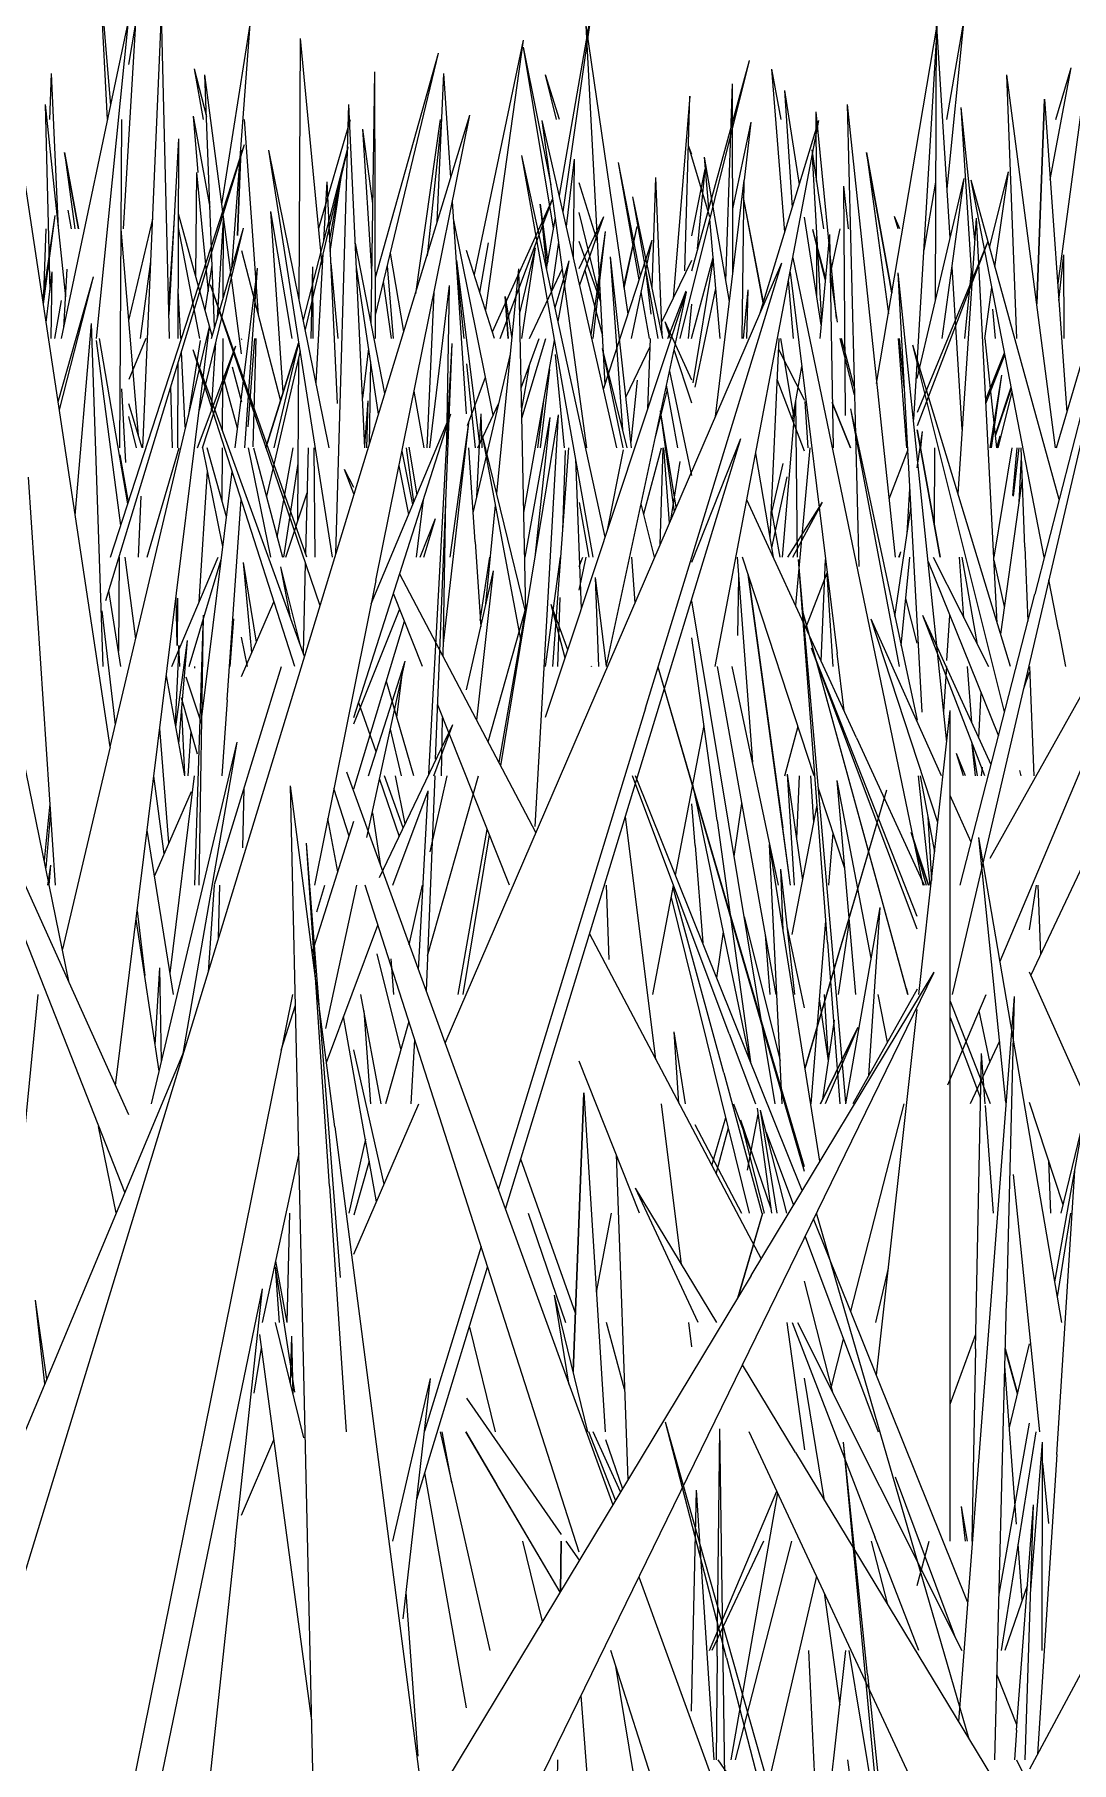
# Model space of a CAD drawing. Header units: millimetres. Extents: x -10020 to 20888, y -4665 to 12339.
# Drawn here: x 1641.53 to 1667.69, y 3071.97 to 3115.57 of the extents above; entities that cross this region are included whole.
import ezdxf

# ---------------------------------------------------------------- set-up
doc = ezdxf.new("R2010")
doc.units = ezdxf.units.MM
doc.layers.add('G-IMPT', color=8, linetype='Continuous', lineweight=9)

# ---------------------------------------------------------------- blocks, each defined once
blk = doc.blocks.new('Grass Array - 25_dwg-439225-West')
at = {"layer": 'G-IMPT'}
for p in [(1642.465, 3110.66), (1642.467, 3110.66)]:
    blk.add_line(p, (1642.386, 3111.137), dxfattribs=at)
blk = doc.blocks.new('Grass Array - 25_dwg-V17-West')
at = {"layer": 'G-IMPT'}
for p, q in [((1643.442, 3097.598), (1640.563, 3116.682)), ((1642.212, 3107.901), (1643.903, 3115.907)), ((1643.1, 3107.901), (1643.903, 3115.907)), ((1662.775, 3106.758), (1664.315, 3115.854)), ((1663.718, 3105.85), (1664.315, 3115.854)), ((1657.82, 3107.901), (1659.572, 3114.915)), ((1658.113, 3109.601), (1659.572, 3114.915)), ((1651.694, 3110.834), (1651.862, 3114.581)), ((1652.036, 3111.956), (1651.862, 3114.581)), ((1667.287, 3105.142), (1666.059, 3114.548)), ((1666.315, 3107.901), (1666.059, 3114.548)), ((1658.974, 3109.346), (1659.144, 3114.323)), ((1659.152, 3109.557), (1659.144, 3114.323)), ((1635.873, 3059.021), (1652.517, 3113.531)), ((1649.138, 3102.465), (1649.465, 3113.798)), ((1649.869, 3105.142), (1649.465, 3113.798)), ((1650.147, 3101.795), (1652.517, 3113.531)), ((1662.029, 3113.802), (1663.239, 3102.383)), ((1662.029, 3113.802), (1662.326, 3102.141)), ((1667.011, 3113.932), (1666.814, 3108.768)), ((1666.814, 3108.768), (1667.011, 3113.932)), ((1667.011, 3113.932), (1667.575, 3106.031)), ((1643.684, 3105.142), (1643.735, 3113.419)), ((1658.704, 3099.624), (1661.321, 3113.401)), ((1659.838, 3108.544), (1661.321, 3113.401)), ((1643.329, 3101.284), (1646.83, 3112.795)), ((1643.454, 3102.383), (1646.83, 3112.795)), ((1669.699, 3112.881), (1664.68, 3091.347)), ((1669.699, 3112.881), (1666.766, 3101.449)), ((1648.965, 3105.142), (1647.447, 3112.648)), ((1649.048, 3102.383), (1647.447, 3112.648)), ((1655.627, 3102.383), (1653.823, 3112.515)), ((1655.932, 3102.885), (1653.823, 3112.515)), ((1658.547, 3111.182), (1658.435, 3112.47)), ((1659.063, 3108.83), (1658.435, 3112.47)), ((1662.516, 3112.592), (1663.073, 3108.518)), ((1662.516, 3112.592), (1663.163, 3109.05)), ((1663.163, 3109.05), (1662.516, 3112.592)), ((1657.113, 3109.173), (1657.209, 3111.957)), ((1657.365, 3107.981), (1657.209, 3111.957)), ((1658.709, 3105.927), (1659.437, 3111.895)), ((1659.382, 3107.901), (1659.437, 3111.895)), ((1663.794, 3106.89), (1664.984, 3111.934)), ((1664.43, 3107.901), (1664.984, 3111.934)), ((1667.377, 3103.833), (1665.157, 3111.895)), ((1667.004, 3102.383), (1665.157, 3111.895)), ((1652.433, 3105.994), (1652.077, 3111.35)), ((1657.267, 3107.901), (1656.627, 3111.472)), ((1657.382, 3107.901), (1656.627, 3111.472)), ((1641.741, 3108.874), (1642.051, 3110.997)), ((1641.757, 3108.769), (1642.051, 3110.997)), ((1642.465, 3110.66), (1642.386, 3111.137)), ((1642.467, 3110.66), (1642.386, 3111.137)), ((1664.829, 3103.976), (1665.292, 3110.934)), ((1665.818, 3100.719), (1665.292, 3110.934)), ((1645.691, 3106.092), (1646.809, 3110.682)), ((1645.994, 3107.901), (1646.809, 3110.682)), ((1646.145, 3108.417), (1646.304, 3110.898)), ((1646.294, 3108.925), (1646.304, 3110.898)), ((1658.832, 3107.901), (1658.571, 3110.908)), ((1661.481, 3109.389), (1661.164, 3110.643)), ((1661.484, 3109.431), (1661.164, 3110.643)), ((1661.584, 3110.519), (1661.344, 3107.901)), ((1661.584, 3110.519), (1661.678, 3105.142)), ((1650.373, 3106.51), (1649.628, 3110.306)), ((1653.771, 3108.499), (1654.167, 3110.184)), ((1653.83, 3107.901), (1654.167, 3110.184)), ((1665.579, 3110.348), (1663.794, 3105.695)), ((1665.579, 3110.348), (1663.794, 3106.034)), ((1642.269, 3108.169), (1642.359, 3109.649)), ((1646.594, 3105.142), (1647.154, 3109.674)), ((1646.838, 3105.142), (1647.154, 3109.674)), ((1648.508, 3107.901), (1648.552, 3109.707)), ((1648.566, 3107.901), (1648.552, 3109.707)), ((1650.214, 3105.988), (1649.656, 3109.694)), ((1651.889, 3090.116), (1660.381, 3109.803)), ((1653.193, 3103.984), (1653.748, 3109.653)), ((1653.924, 3100.997), (1653.748, 3109.653)), ((1654.663, 3108.678), (1655.017, 3109.856)), ((1654.741, 3108.324), (1655.017, 3109.856)), ((1656.596, 3105.142), (1656.066, 3109.954)), ((1656.373, 3105.594), (1656.066, 3109.954)), ((1658.102, 3107.901), (1658.655, 3109.941)), ((1658.113, 3102.384), (1660.381, 3109.803)), ((1658.147, 3106.775), (1658.658, 3109.91)), ((1660.662, 3109.93), (1663.945, 3094.106)), ((1641.827, 3108.303), (1641.978, 3109.575)), ((1641.953, 3107.901), (1641.978, 3109.575)), ((1642.129, 3106.303), (1643.024, 3109.45)), ((1642.16, 3106.095), (1643.024, 3109.45)), ((1648.738, 3101.155), (1645.969, 3109.247)), ((1648.405, 3102.383), (1645.969, 3109.247)), ((1651.503, 3105.142), (1652.001, 3109.234)), ((1651.934, 3105.287), (1652.001, 3109.234)), ((1660.595, 3109.574), (1661.776, 3099.95)), ((1663.923, 3098.47), (1663.315, 3109.55)), ((1664.543, 3097.713), (1663.315, 3109.55)), ((1651.438, 3105.142), (1651.614, 3109.058)), ((1654.424, 3098.341), (1657.982, 3109.063)), ((1655.962, 3099.648), (1657.982, 3109.063)), ((1658.113, 3106.848), (1657.439, 3108.314)), ((1657.575, 3107.901), (1657.439, 3108.314)), ((1642.562, 3103.432), (1642.968, 3108.274)), ((1643.264, 3099.624), (1642.968, 3108.274)), ((1643.891, 3103.729), (1643.17, 3107.901)), ((1643.445, 3097.598), (1645.951, 3108.195)), ((1643.578, 3089.05), (1645.951, 3108.195)), ((1646.275, 3105.571), (1646.288, 3107.901)), ((1646.92, 3105.666), (1647.087, 3107.901)), ((1647.052, 3105.168), (1647.126, 3107.901)), ((1653.824, 3105.885), (1654.43, 3107.901)), ((1657.008, 3106.126), (1657.069, 3107.901)), ((1660.089, 3102.886), (1660.315, 3107.901)), ((1662.216, 3106.472), (1661.855, 3107.901)), ((1662.21, 3106.683), (1661.889, 3107.901)), ((1663.538, 3105.142), (1663.331, 3107.901)), ((1663.474, 3106.653), (1663.349, 3107.901)), ((1643.711, 3103.175), (1643.094, 3107.845)), ((1648.346, 3099.87), (1645.534, 3107.612)), ((1648.099, 3099.624), (1645.534, 3107.612)), ((1645.643, 3105.142), (1646.609, 3107.713)), ((1645.774, 3105.142), (1646.609, 3107.713)), ((1645.995, 3106.077), (1646.105, 3107.794)), ((1648.191, 3107.781), (1647.368, 3105.142)), ((1647.368, 3105.142), (1648.191, 3107.781)), ((1648.191, 3107.781), (1647.572, 3105.142)), ((1651.483, 3096.901), (1652.068, 3107.775)), ((1651.645, 3097.28), (1652.068, 3107.775)), ((1652.598, 3103.502), (1653.537, 3107.502)), ((1653.873, 3103.51), (1654.654, 3107.845)), ((1656.485, 3105.142), (1655.863, 3107.642)), ((1656.38, 3105.142), (1655.863, 3107.642)), ((1658.113, 3106.263), (1657.671, 3107.609)), ((1666.004, 3098.482), (1663.688, 3107.73)), ((1666.151, 3099.624), (1663.688, 3107.73)), ((1646.519, 3107.183), (1646.752, 3106.302)), ((1658.113, 3104.442), (1657.556, 3107.077)), ((1667.316, 3105.142), (1667.973, 3107.396)), ((1656.581, 3105.284), (1656.744, 3106.846)), ((1657.203, 3105.434), (1657.498, 3106.614)), ((1657.762, 3105.142), (1657.479, 3106.719)), ((1649.866, 3105.199), (1649.948, 3106.321)), ((1649.92, 3105.142), (1649.948, 3106.321)), ((1660.4, 3102.383), (1660.741, 3106.342)), ((1660.778, 3102.383), (1660.741, 3106.342)), ((1662.115, 3106.121), (1663.348, 3099.624)), ((1662.115, 3106.121), (1663.794, 3098.269)), ((1665.841, 3105.142), (1666.196, 3106.546)), ((1649.592, 3098.333), (1652.033, 3105.995)), ((1650.027, 3101.201), (1652.033, 3105.995)), ((1651.848, 3100.2), (1652.491, 3105.77)), ((1652.02, 3102.383), (1652.491, 3105.77)), ((1652.694, 3103.91), (1652.799, 3105.997)), ((1652.825, 3105.142), (1652.799, 3105.997)), ((1653.295, 3097.117), (1654.753, 3105.973)), ((1653.906, 3102.383), (1654.543, 3105.905)), ((1654.162, 3102.383), (1654.543, 3105.905)), ((1654.166, 3095.585), (1654.753, 3105.973)), ((1657.673, 3103.525), (1657.32, 3106.069)), ((1657.723, 3103.64), (1657.32, 3106.069)), ((1653.93, 3100.973), (1652.835, 3105.446)), ((1653.812, 3100.259), (1652.835, 3105.446)), ((1653.411, 3085.927), (1659.352, 3105.37)), ((1658.113, 3102.255), (1659.352, 3105.37)), ((1663.794, 3105.595), (1664.381, 3102.383)), ((1664.381, 3102.383), (1663.794, 3105.595)), ((1663.794, 3104.634), (1663.93, 3105.547)), ((1663.89, 3105.142), (1663.93, 3105.547)), ((1644.377, 3102.383), (1645.185, 3105.142)), ((1646.285, 3102.648), (1645.777, 3105.142)), ((1646.378, 3103.4), (1645.889, 3105.142)), ((1646.266, 3103.8), (1646.273, 3105.142)), ((1647.495, 3102.383), (1646.934, 3105.142)), ((1647.059, 3105.142), (1647.788, 3102.383)), ((1648.376, 3102.467), (1648.441, 3105.142)), ((1648.611, 3102.383), (1648.588, 3105.142)), ((1650.979, 3105.155), (1650.982, 3105.142)), ((1650.979, 3105.155), (1651.177, 3103.95)), ((1652.647, 3102.765), (1652.489, 3105.142)), ((1655.977, 3103.02), (1656.392, 3105.088)), ((1656.901, 3103.475), (1657.353, 3105.142)), ((1657.312, 3102.689), (1657.389, 3105.142)), ((1657.554, 3103.248), (1657.404, 3105.142)), ((1660.176, 3102.383), (1659.725, 3104.996)), ((1661.09, 3105.142), (1660.725, 3101.171)), ((1663.56, 3105.085), (1663.084, 3103.844)), ((1665.738, 3102.383), (1666.191, 3105.142)), ((1666.369, 3103.768), (1666.43, 3104.906)), ((1666.517, 3102.634), (1666.421, 3105.142)), ((1641.377, 3104.396), (1642.058, 3094.106)), ((1645.684, 3101.251), (1645.897, 3104.553)), ((1645.754, 3098.349), (1646.52, 3104.543)), ((1649.592, 3104.134), (1649.349, 3104.595)), ((1649.592, 3103.982), (1649.349, 3104.595)), ((1650.972, 3103.46), (1650.731, 3104.688)), ((1657.583, 3103.316), (1657.824, 3104.796)), ((1665.64, 3094.785), (1671.11, 3104.576)), ((1647.87, 3102.383), (1648.413, 3104.002)), ((1663.547, 3102.977), (1663.614, 3104.103)), ((1665.905, 3100.434), (1666.451, 3104.36)), ((1646.395, 3098.781), (1646.747, 3103.835)), ((1651.166, 3102.383), (1651.342, 3103.827)), ((1651.843, 3099.869), (1651.91, 3103.858)), ((1652.92, 3101.205), (1653.164, 3103.696)), ((1657.173, 3102.383), (1656.838, 3103.729)), ((1662.267, 3097.82), (1659.503, 3103.827)), ((1660.534, 3102.383), (1661.412, 3103.764)), ((1660.662, 3102.383), (1661.412, 3103.764)), ((1663.235, 3100.886), (1663.641, 3103.608)), ((1643.912, 3088.309), (1637.073, 3103.474)), ((1651.265, 3102.383), (1651.652, 3103.358)), ((1651.358, 3102.383), (1651.652, 3103.358)), ((1652.647, 3102.765), (1652.79, 3100.624)), ((1666.517, 3102.634), (1666.589, 3100.762)), ((1643.667, 3102.383), (1643.653, 3100.006)), ((1644.089, 3100.318), (1643.816, 3102.383)), ((1644.998, 3099.624), (1646.162, 3102.383)), ((1645.433, 3099.624), (1646.245, 3102.319)), ((1647.13, 3100.235), (1646.806, 3102.249)), ((1647.015, 3099.971), (1646.806, 3102.249)), ((1648.315, 3099.957), (1648.37, 3102.232)), ((1652.779, 3100.782), (1653.015, 3102.383)), ((1656.681, 3101.224), (1656.599, 3102.383)), ((1656.947, 3098.569), (1658.113, 3102.383)), ((1659.26, 3102.383), (1659.643, 3097.206)), ((1661.203, 3096.865), (1659.389, 3102.383)), ((1662.001, 3088.623), (1660.805, 3102.323)), ((1661.537, 3092.663), (1660.805, 3102.323)), ((1661.378, 3099.752), (1661.485, 3102.324)), ((1663.336, 3102.383), (1663.389, 3102.517)), ((1663.35, 3102.383), (1663.389, 3102.517)), ((1663.391, 3100.155), (1663.614, 3102.383)), ((1664.068, 3102.291), (1665.849, 3097.876)), ((1664.204, 3102.383), (1665.596, 3099.624)), ((1664.977, 3100.852), (1664.863, 3102.383)), ((1665.318, 3100.175), (1664.932, 3102.383)), ((1665.889, 3092.189), (1670.186, 3102.383)), ((1648.233, 3100.183), (1647.749, 3102.136)), ((1647.987, 3100.86), (1647.749, 3102.136)), ((1650.147, 3101.795), (1648.594, 3094.106)), ((1654.183, 3095.434), (1650.745, 3101.951)), ((1652.433, 3099.036), (1653.108, 3102.039)), ((1652.687, 3098.268), (1653.108, 3102.039)), ((1655.965, 3099.624), (1655.684, 3101.863)), ((1655.765, 3099.624), (1655.684, 3101.863)), ((1659.277, 3100.406), (1659.298, 3101.872)), ((1659.535, 3101.939), (1660.409, 3095.548)), ((1660.606, 3094.106), (1659.535, 3101.939)), ((1660.989, 3100.597), (1661.526, 3101.987)), ((1661.679, 3099.624), (1661.532, 3101.94)), ((1667.36, 3100.551), (1667.117, 3101.804)), ((1643.714, 3099.624), (1643.407, 3101.54)), ((1651.321, 3099.624), (1650.59, 3101.467)), ((1654.734, 3099.624), (1654.795, 3101.361)), ((1663.794, 3100.211), (1663.509, 3101.34)), ((1664.882, 3094.106), (1666.766, 3101.449)), ((1643.577, 3098.153), (1643.243, 3101.022)), ((1645.579, 3094.106), (1645.796, 3100.916)), ((1645.684, 3094.106), (1645.796, 3100.916)), ((1646.752, 3099.368), (1647.574, 3101.257)), ((1649.592, 3098.179), (1650.745, 3101.077)), ((1652.974, 3097.725), (1653.945, 3101.156)), ((1653.251, 3097.2), (1653.945, 3101.156)), ((1654.988, 3100.038), (1654.57, 3101.183)), ((1654.919, 3099.831), (1654.57, 3101.183)), ((1660.217, 3088.588), (1658.113, 3101.282)), ((1663.523, 3091.505), (1660.887, 3101.104)), ((1663.564, 3091.347), (1660.887, 3101.104)), ((1665.506, 3096.865), (1663.94, 3100.912)), ((1665.661, 3097.143), (1663.94, 3100.912)), ((1664.549, 3099.777), (1664.624, 3100.911)), ((1646.469, 3099.624), (1646.558, 3100.822)), ((1649.592, 3096.534), (1650.869, 3100.764)), ((1664.409, 3096.865), (1662.634, 3100.818)), ((1664.318, 3095.686), (1662.634, 3100.818)), ((1667.36, 3100.551), (1667.54, 3099.624)), ((1645.17, 3100.155), (1645.084, 3098.177)), ((1645.098, 3098.101), (1645.389, 3100.278)), ((1645.195, 3099.624), (1645.17, 3100.155)), ((1645.177, 3097.68), (1645.389, 3100.278)), ((1646.902, 3099.624), (1646.752, 3100.361)), ((1658.752, 3095.738), (1658.113, 3100.348)), ((1663.794, 3093.312), (1661.133, 3100.085)), ((1663.794, 3092.998), (1661.133, 3100.085)), ((1645.577, 3099.576), (1645.58, 3099.624)), ((1646.07, 3094.125), (1647.766, 3099.624)), ((1649.919, 3095.305), (1650.881, 3099.76)), ((1649.959, 3096.865), (1650.881, 3099.76)), ((1650.674, 3098.337), (1650.83, 3099.624)), ((1655.587, 3099.624), (1655.584, 3099.633)), ((1655.588, 3099.624), (1655.584, 3099.633)), ((1660.954, 3086.884), (1657.263, 3099.603)), ((1659.926, 3090.504), (1657.263, 3099.603)), ((1658.752, 3099.624), (1660.237, 3091.347)), ((1660.299, 3094.106), (1659.132, 3099.624)), ((1661.954, 3098.5), (1661.776, 3099.95)), ((1664.539, 3099.624), (1664.463, 3098.484)), ((1665.173, 3098.212), (1665.068, 3099.624)), ((1666.633, 3099.624), (1666.739, 3096.865)), ((1645.329, 3096.865), (1644.859, 3099.384)), ((1645.354, 3099.36), (1645.736, 3098.202)), ((1651.103, 3096.865), (1650.41, 3099.242)), ((1666.489, 3099.065), (1666.634, 3099.487)), ((1670.198, 3099.324), (1666.665, 3091.838)), ((1645.232, 3098.837), (1645.639, 3097.415)), ((1646.395, 3098.781), (1646.261, 3096.865)), ((1665.353, 3097.818), (1665.41, 3098.963)), ((1645.323, 3096.898), (1645.246, 3098.529)), ((1650.15, 3097.467), (1649.711, 3098.705)), ((1653.511, 3094.106), (1651.701, 3098.668)), ((1651.817, 3098.326), (1651.792, 3096.865)), ((1656.947, 3098.569), (1653.233, 3086.417)), ((1663.836, 3091.347), (1664.632, 3098.514)), ((1664.63, 3089.476), (1664.632, 3098.514)), ((1642.411, 3091.637), (1641.071, 3098.189)), ((1644.925, 3095.172), (1644.695, 3098.059)), ((1645.475, 3097.988), (1645.403, 3096.865)), ((1650.232, 3094.301), (1652.088, 3098.16)), ((1650.79, 3096.865), (1650.509, 3098.038)), ((1651.604, 3096.865), (1652.088, 3098.16)), ((1657.704, 3094.357), (1658.421, 3098.13)), ((1660.457, 3096.865), (1660.793, 3098.113)), ((1643.445, 3097.598), (1642.237, 3092.488)), ((1644.482, 3088.588), (1646.646, 3097.715)), ((1645.281, 3089.858), (1646.646, 3097.715)), ((1662.267, 3097.82), (1663.975, 3094.106)), ((1665.018, 3096.865), (1664.792, 3097.428)), ((1664.964, 3096.865), (1664.792, 3097.428)), ((1665.172, 3097.733), (1665.259, 3096.865)), ((1665.172, 3097.733), (1665.314, 3096.865)), ((1665.439, 3097.083), (1665.409, 3096.865)), ((1666.377, 3096.994), (1666.409, 3096.865)), ((1644.805, 3094.897), (1644.546, 3096.858)), ((1644.955, 3091.881), (1645.571, 3096.865)), ((1646.817, 3096.546), (1646.776, 3095.05)), ((1649.108, 3088.006), (1647.988, 3096.612)), ((1649.094, 3048), (1647.988, 3096.612)), ((1649.473, 3095.342), (1649.087, 3096.546)), ((1649.403, 3096.961), (1656.119, 3078.472)), ((1650.237, 3096.777), (1650.73, 3095.335)), ((1650.832, 3095.547), (1650.364, 3096.865)), ((1650.883, 3095.654), (1650.638, 3096.865)), ((1651.628, 3096.865), (1651.409, 3091.438)), ((1651.445, 3092.321), (1652.731, 3096.865)), ((1651.512, 3094.944), (1651.944, 3096.865)), ((1659.056, 3090.357), (1656.62, 3096.865)), ((1660.9, 3086.401), (1656.696, 3096.865)), ((1659.585, 3089.675), (1658.14, 3096.651)), ((1660.911, 3094.228), (1660.529, 3096.905)), ((1660.708, 3094.106), (1660.529, 3096.905)), ((1660.76, 3095.286), (1660.833, 3096.865)), ((1661.192, 3095.695), (1661.119, 3096.865)), ((1661.973, 3094.525), (1661.31, 3096.541)), ((1662.64, 3092.266), (1661.781, 3096.745)), ((1662.248, 3091.347), (1661.781, 3096.745)), ((1663.824, 3096.865), (1664.116, 3094.106)), ((1663.871, 3096.865), (1664.236, 3094.945)), ((1641.922, 3096.156), (1641.779, 3094.728)), ((1645.486, 3096.461), (1644.561, 3094.337)), ((1650.572, 3094.106), (1651.46, 3096.481)), ((1651.217, 3091.965), (1651.46, 3096.481)), ((1658.197, 3095.102), (1658.113, 3096.16)), ((1659.182, 3094.832), (1659.372, 3096.168)), ((1660.648, 3092.857), (1661.274, 3096.127)), ((1660.971, 3089.493), (1663.033, 3096.508)), ((1660.973, 3089.477), (1663.033, 3096.508)), ((1665.16, 3095.191), (1664.631, 3096.369)), ((1641.936, 3095.951), (1641.818, 3094.539)), ((1648.536, 3092.401), (1649.592, 3095.716)), ((1649.185, 3094.437), (1648.933, 3095.786)), ((1650.055, 3095.932), (1650.264, 3094.591)), ((1657.206, 3089.704), (1656.439, 3095.836)), ((1658.752, 3095.738), (1659.597, 3089.645)), ((1664.067, 3095.832), (1664.156, 3094.224)), ((1645.04, 3091.347), (1644.376, 3095.491)), ((1652.224, 3091.347), (1652.954, 3095.508)), ((1652.345, 3091.347), (1653.008, 3095.373)), ((1660.606, 3094.106), (1660.409, 3095.548)), ((1661.569, 3094.106), (1661.676, 3095.429)), ((1663.645, 3095.433), (1664.021, 3094.106)), ((1663.645, 3095.433), (1664.081, 3094.106)), ((1664.081, 3094.106), (1663.645, 3095.433)), ((1666.036, 3088.621), (1665.357, 3095.306)), ((1667.448, 3083.07), (1665.357, 3095.306)), ((1648.975, 3086.513), (1648.393, 3095.161)), ((1649.248, 3084.204), (1648.393, 3095.161)), ((1658.197, 3095.102), (1658.391, 3092.647)), ((1661.345, 3087.139), (1660.074, 3095.131)), ((1660.392, 3088.588), (1660.074, 3095.131)), ((1641.871, 3094.106), (1641.948, 3094.613)), ((1641.899, 3094.106), (1641.948, 3094.613)), ((1660.419, 3092.965), (1660.361, 3094.512)), ((1660.714, 3091.347), (1660.361, 3094.512)), ((1646.069, 3094.106), (1645.916, 3091.913)), ((1646.177, 3092.766), (1646.205, 3094.106)), ((1648.656, 3093.431), (1648.86, 3094.106)), ((1648.878, 3090.485), (1649.66, 3094.106)), ((1655.273, 3077.275), (1649.87, 3094.106)), ((1650.986, 3092.603), (1651.324, 3094.106)), ((1656.03, 3092.225), (1655.962, 3094.106)), ((1657.132, 3091.347), (1657.655, 3094.1)), ((1658.918, 3089.37), (1657.645, 3094.046)), ((1666.634, 3092.976), (1666.805, 3094.106)), ((1666.845, 3094.106), (1666.912, 3092.362)), ((1640.991, 3093.51), (1643.809, 3086.342)), ((1659.569, 3085.829), (1657.598, 3093.797)), ((1661.995, 3088.588), (1662.863, 3093.537)), ((1662.575, 3089.299), (1662.863, 3093.537)), ((1667.431, 3085.829), (1669.323, 3093.657)), ((1644.677, 3089.41), (1644.098, 3093.249)), ((1644.124, 3093.453), (1644.313, 3091.825)), ((1648.897, 3089.629), (1650.194, 3093.096)), ((1659.435, 3093.303), (1660.339, 3089.678)), ((1661.124, 3088.588), (1661.496, 3093.201)), ((1661.811, 3091.347), (1662.088, 3093.201)), ((1655.533, 3092.874), (1659.859, 3084.675)), ((1658.746, 3091.763), (1658.911, 3092.926)), ((1659.966, 3092.859), (1660.078, 3091.347)), ((1660.954, 3091.009), (1660.527, 3093.028)), ((1661.537, 3092.663), (1661.846, 3088.588)), ((1650.168, 3092.372), (1650.771, 3089.94)), ((1650.593, 3091.347), (1650.533, 3092.25)), ((1644.577, 3090.073), (1644.692, 3092.021)), ((1644.737, 3089.662), (1644.692, 3092.021)), ((1652.433, 3067.755), (1664.223, 3091.91)), ((1659.608, 3084.258), (1664.223, 3091.91)), ((1668.107, 3088.625), (1666.634, 3091.906)), ((1641.147, 3086.442), (1641.628, 3091.347)), ((1648.037, 3091.347), (1641.613, 3059.539)), ((1650.276, 3088.588), (1649.761, 3091.347)), ((1661.563, 3089.686), (1661.46, 3091.347)), ((1663.794, 3091.481), (1662.178, 3088.588)), ((1663.047, 3090.144), (1662.816, 3091.347)), ((1663.523, 3091.505), (1663.566, 3091.347)), ((1664.573, 3089.065), (1665.535, 3091.347)), ((1666.242, 3091.298), (1664.837, 3073.008)), ((1666.242, 3091.298), (1666.05, 3083.591)), ((1647.753, 3089.942), (1648.114, 3091.075)), ((1649.838, 3090.935), (1650.009, 3088.588)), ((1661.561, 3089.673), (1661.338, 3091.236)), ((1662.771, 3081.746), (1663.794, 3090.966)), ((1665.65, 3088.588), (1664.637, 3091.166)), ((1665.635, 3089.657), (1665.362, 3090.937)), ((1650.162, 3086.114), (1649.331, 3090.789)), ((1650.975, 3090.663), (1650.388, 3088.588)), ((1660.954, 3086.995), (1659.926, 3090.504)), ((1662.299, 3090.512), (1661.359, 3088.588)), ((1661.359, 3088.588), (1662.299, 3090.512)), ((1661.417, 3088.707), (1661.714, 3090.695)), ((1662.299, 3090.512), (1661.478, 3088.588)), ((1664.63, 3090.77), (1665.397, 3088.729)), ((1667.272, 3084.099), (1668.411, 3090.48)), ((1651.036, 3088.588), (1651.123, 3090.204)), ((1657.784, 3088.608), (1657.669, 3090.405)), ((1657.958, 3088.588), (1657.669, 3090.405)), ((1659.056, 3090.357), (1659.718, 3088.588)), ((1665.879, 3090.172), (1665.131, 3088.588)), ((1645.311, 3089.931), (1640.132, 3077.552)), ((1650.357, 3086.565), (1649.592, 3089.95)), ((1656.794, 3085.829), (1655.273, 3089.664)), ((1665.27, 3082.406), (1665.419, 3089.858)), ((1665.514, 3088.588), (1665.419, 3089.858)), ((1658.918, 3089.37), (1659.881, 3085.829)), ((1664.627, 3077.552), (1664.63, 3089.476)), ((1655.392, 3088.861), (1655.121, 3081.827)), ((1655.121, 3081.827), (1655.392, 3088.861)), ((1655.392, 3088.861), (1655.926, 3080.311)), ((1649.592, 3084.792), (1651.23, 3088.588)), ((1657.852, 3084.538), (1657.346, 3088.588)), ((1658.616, 3087.031), (1658.971, 3088.246)), ((1659.169, 3088.588), (1659.603, 3087.398)), ((1659.78, 3088.323), (1659.511, 3086.916)), ((1659.759, 3088.479), (1660.126, 3085.829)), ((1660.512, 3085.829), (1659.842, 3088.431)), ((1660.27, 3085.829), (1659.843, 3088.427)), ((1662.123, 3083.357), (1663.466, 3088.588)), ((1665.72, 3085.829), (1665.518, 3088.543)), ((1667.482, 3086.041), (1666.634, 3088.625)), ((1643.597, 3085.835), (1643.151, 3088.015)), ((1649.108, 3088.006), (1654.316, 3048)), ((1658.191, 3088.064), (1659.371, 3085.829)), ((1658.727, 3086.821), (1659.036, 3087.982)), ((1660.107, 3085.963), (1659.348, 3088.175)), ((1659.946, 3085.829), (1659.348, 3088.175)), ((1659.987, 3087.869), (1660.676, 3086.028)), ((1649.882, 3087.692), (1649.463, 3085.829)), ((1648.199, 3087.337), (1647.278, 3083.07)), ((1649.979, 3087.144), (1649.592, 3085.777)), ((1655.178, 3083.303), (1653.797, 3087.193)), ((1656.206, 3087.313), (1656.5, 3079.104)), ((1667.112, 3087.169), (1667.163, 3085.829)), ((1648.975, 3086.513), (1649.392, 3080.311)), ((1666.221, 3086.803), (1666.881, 3080.311)), ((1667.32, 3079.742), (1667.778, 3086.899)), ((1658.742, 3083.07), (1656.689, 3086.458)), ((1658.27, 3083.07), (1656.689, 3086.458)), ((1647.904, 3083.07), (1647.971, 3085.829)), ((1653.983, 3085.829), (1654.928, 3083.07)), ((1655.706, 3083.837), (1656.084, 3085.829)), ((1659.893, 3085.829), (1659.264, 3083.687)), ((1659.29, 3083.73), (1659.905, 3085.829)), ((1665.068, 3076.027), (1661.186, 3085.689)), ((1665.112, 3072.554), (1661.26, 3085.829)), ((1667.336, 3083.722), (1667.671, 3085.829)), ((1660.969, 3085.244), (1662.816, 3080.311)), ((1652.796, 3084.99), (1651.371, 3080.329)), ((1647.608, 3084.474), (1648.092, 3081.314)), ((1647.608, 3084.474), (1647.707, 3083.07)), ((1647.613, 3084.621), (1647.902, 3083.07)), ((1651.176, 3078.615), (1652.964, 3084.467)), ((1663.07, 3084.439), (1662.75, 3083.07)), ((1639.859, 3048), (1647.288, 3083.922)), ((1646.598, 3077.521), (1647.288, 3083.922)), ((1659.608, 3084.258), (1651.374, 3070.604)), ((1661.683, 3081.278), (1660.954, 3084.112)), ((1641.844, 3081.644), (1641.556, 3083.63)), ((1641.794, 3081.525), (1641.556, 3083.63)), ((1655.493, 3080.311), (1654.647, 3083.761)), ((1655.023, 3081.488), (1654.647, 3083.761)), ((1665.761, 3072.034), (1666.05, 3083.591)), ((1648.329, 3080.165), (1647.616, 3083.07)), ((1656.418, 3081.389), (1655.959, 3083.07)), ((1658.113, 3082.453), (1658.036, 3083.07)), ((1660.508, 3083.07), (1660.954, 3079.858)), ((1660.645, 3083.07), (1662.733, 3077.66)), ((1660.781, 3083.07), (1664.923, 3074.793)), ((1648.525, 3073.02), (1647.214, 3082.772)), ((1647.99, 3081.544), (1648.022, 3082.724)), ((1648.057, 3081.273), (1648.022, 3082.724)), ((1652.502, 3082.953), (1653.156, 3080.311)), ((1661.636, 3081.458), (1661.941, 3082.647)), ((1664.628, 3081.007), (1665.278, 3082.779)), ((1647.078, 3081.29), (1647.261, 3082.419)), ((1665.27, 3082.406), (1665.174, 3077.552)), ((1666.02, 3082.413), (1666.331, 3081.28)), ((1666.328, 3081.268), (1666.02, 3082.394)), ((1666.124, 3080.424), (1666.634, 3082.534)), ((1660.726, 3079.794), (1659.388, 3082.004)), ((1666.307, 3077.98), (1666.009, 3081.967)), ((1650.573, 3077.552), (1651.522, 3081.654)), ((1650.831, 3075.59), (1651.522, 3081.654)), ((1661.461, 3078.58), (1660.954, 3081.669)), ((1652.433, 3081.158), (1654.82, 3077.722)), ((1658.991, 3074.608), (1657.453, 3080.559)), ((1666.575, 3048.341), (1657.453, 3080.559)), ((1665.866, 3076.219), (1666.634, 3080.527)), ((1646.752, 3078.208), (1647.572, 3080.108)), ((1651.769, 3080.311), (1653.016, 3074.793)), ((1652.06, 3079.026), (1651.82, 3080.311)), ((1652.415, 3080.311), (1653.189, 3078.992)), ((1654.789, 3076.266), (1652.415, 3080.311)), ((1656.187, 3078.586), (1655.517, 3080.311)), ((1656.315, 3078.797), (1655.625, 3080.311)), ((1655.938, 3080.117), (1656.363, 3078.877)), ((1658.755, 3074.654), (1658.817, 3080.385)), ((1658.964, 3070.637), (1658.817, 3080.385)), ((1668.562, 3061.016), (1659.558, 3080.311)), ((1662.546, 3074.192), (1661.936, 3080.052)), ((1664.131, 3056.807), (1661.936, 3080.052)), ((1666.794, 3080.311), (1665.918, 3074.793)), ((1666.659, 3076.227), (1666.962, 3080.052)), ((1666.953, 3074.793), (1666.962, 3080.052)), ((1660.726, 3079.794), (1670.441, 3063.757)), ((1667.32, 3079.742), (1666.835, 3072.176)), ((1652.433, 3073.349), (1651.378, 3079.277)), ((1663.242, 3079.173), (1664.757, 3075.124)), ((1666.961, 3079.522), (1667.115, 3078.003)), ((1654.789, 3076.266), (1653.189, 3078.992)), ((1658.103, 3073.264), (1658.235, 3078.843)), ((1658.674, 3072.034), (1658.235, 3078.843)), ((1658.558, 3074.793), (1660.254, 3078.819)), ((1660.275, 3078.774), (1659.094, 3072.034)), ((1665.018, 3077.552), (1664.918, 3078.43)), ((1665.066, 3077.552), (1664.918, 3078.43)), ((1666.306, 3072.782), (1666.733, 3078.474)), ((1666.52, 3072.034), (1666.733, 3078.474)), ((1646.598, 3077.521), (1643.628, 3049.962)), ((1653.84, 3077.552), (1654.342, 3075.526)), ((1654.818, 3077.552), (1654.798, 3076.283)), ((1654.798, 3076.283), (1654.818, 3077.552)), ((1654.939, 3077.552), (1655.273, 3077.071)), ((1659.922, 3077.552), (1658.62, 3074.793)), ((1659.218, 3072.034), (1660.634, 3077.552)), ((1662.641, 3077.552), (1663.053, 3075.953)), ((1663.84, 3074.793), (1662.733, 3077.66)), ((1663.794, 3076.435), (1664.099, 3077.552)), ((1666.45, 3076.073), (1666.344, 3077.48)), ((1656.778, 3076.657), (1662.465, 3060.998)), ((1661.258, 3076.668), (1659.825, 3070.52)), ((1651.209, 3072.129), (1650.908, 3076.261)), ((1661.454, 3076.247), (1661.846, 3073.418)), ((1666.581, 3076.455), (1666.008, 3074.793)), ((1658.113, 3068.428), (1656.07, 3074.793)), ((1661.253, 3070.847), (1661.062, 3074.793)), ((1661.387, 3069.275), (1661.999, 3074.793)), ((1662.991, 3069.275), (1662.084, 3074.793)), ((1668.238, 3074.793), (1666.634, 3071.802)), ((1657.888, 3064.177), (1656.196, 3074.401)), ((1658.755, 3074.654), (1658.727, 3072.034)), ((1658.991, 3074.608), (1665.868, 3048)), ((1662.546, 3074.192), (1664.483, 3055.589)), ((1666.316, 3072.921), (1665.814, 3074.17)), ((1655.313, 3073.656), (1656.29, 3060.998)), ((1666.306, 3072.782), (1666.25, 3072.034)), ((1654.62, 3064.566), (1654.734, 3072.034)), ((1654.62, 3064.566), (1654.734, 3072.034)), ((1658.773, 3072.034), (1660.18, 3070.01)), ((1662.038, 3072.034), (1662.803, 3066.516)), ((1666.303, 3072.034), (1666.634, 3071.373))]:
    blk.add_line(p, q, dxfattribs=at)
blk = doc.blocks.new('Grass Array - Grass Array-439229-West')
for name in ['Grass Array - 25_dwg-V17-West', 'Grass Array - 25_dwg-439225-West']:
    blk.add_blockref(name, (0, 0))
blk = doc.blocks.new('Grass Array - Grass Array-V20-West')
blk.add_blockref('Grass Array - 25_dwg-439225-West', (0, 0))
blk.add_blockref('Grass Array - 25_dwg-439225-West', (0, 0))
blk = doc.blocks.new('Grass Array - 25_dwg-V28-West')
at = {"layer": 'G-IMPT'}
for p in [(1642.465, 3110.66), (1642.467, 3110.66)]:
    blk.add_line(p, (1642.386, 3111.137), dxfattribs=at)
blk = doc.blocks.new('Grass Array - 25_dwg-V29-West')
at = {"layer": 'G-IMPT'}
for p in [(1642.465, 3110.66), (1642.467, 3110.66)]:
    blk.add_line(p, (1642.386, 3111.137), dxfattribs=at)
blk = doc.blocks.new('Grass Array - 25_dwg-V30-West')
at = {"layer": 'G-IMPT'}
for p in [(1642.465, 3110.66), (1642.467, 3110.66)]:
    blk.add_line(p, (1642.386, 3111.137), dxfattribs=at)
blk = doc.blocks.new('Grass Array - Grass Array-440235-West')
for name in ['Grass Array - 25_dwg-V30-West', 'Grass Array - 25_dwg-439225-West', 'Grass Array - 25_dwg-439225-West', 'Grass Array - 25_dwg-439225-West', 'Grass Array - 25_dwg-439225-West', 'Grass Array - 25_dwg-439225-West', 'Grass Array - 25_dwg-439225-West', 'Grass Array - 25_dwg-V28-West', 'Grass Array - 25_dwg-V28-West', 'Grass Array - 25_dwg-V29-West']:
    blk.add_blockref(name, (0, 0))
blk = doc.blocks.new('Grass Array - 25_dwg-V41-West')
at = {"layer": 'G-IMPT'}
for p, q in [((1643.376, 3113.419), (1643.183, 3117.043)), ((1643.456, 3113.788), (1643.183, 3117.043)), ((1644.268, 3105.142), (1644.737, 3116.099)), ((1644.942, 3107.901), (1644.737, 3116.099)), ((1646.26, 3111.278), (1646.976, 3115.818)), ((1646.507, 3109.654), (1646.976, 3115.818)), ((1664.258, 3108.857), (1664.286, 3115.91)), ((1664.631, 3110.441), (1664.286, 3115.91)), ((1664.543, 3113.419), (1664.982, 3115.949)), ((1664.553, 3111.677), (1664.982, 3115.949)), ((1648.207, 3108.889), (1648.247, 3115.463)), ((1648.793, 3109.759), (1648.247, 3115.463)), ((1653.862, 3115.423), (1652.627, 3109.508)), ((1653.862, 3115.423), (1652.911, 3108.619)), ((1650.132, 3109.44), (1651.725, 3115.093)), ((1650.135, 3108.485), (1651.725, 3115.093)), ((1641.952, 3114.584), (1641.912, 3113.419)), ((1641.952, 3114.584), (1642.134, 3110.673)), ((1645.561, 3114.697), (1645.873, 3113.496)), ((1645.561, 3114.697), (1645.784, 3113.419)), ((1660.369, 3113.419), (1660.128, 3114.689)), ((1660.459, 3110.578), (1660.128, 3114.689)), ((1667.155, 3111.908), (1667.685, 3114.73)), ((1667.296, 3113.419), (1667.685, 3114.73)), ((1658.062, 3114.01), (1657.647, 3108.907)), ((1657.934, 3109.604), (1658.062, 3114.01)), ((1645.961, 3111.21), (1645.542, 3113.505)), ((1645.665, 3112.086), (1645.542, 3113.505)), ((1644.927, 3108.506), (1645.17, 3112.934)), ((1645.156, 3107.901), (1645.17, 3112.934)), ((1658.566, 3110.963), (1658.032, 3112.756)), ((1658.113, 3112.541), (1658.032, 3112.756)), ((1654.952, 3110.723), (1655.151, 3112.422)), ((1655.133, 3109.933), (1655.151, 3112.422)), ((1656.822, 3109.488), (1656.265, 3112.334)), ((1656.787, 3109.379), (1656.265, 3112.334)), ((1645.621, 3112.086), (1645.594, 3109.485)), ((1645.621, 3112.086), (1645.594, 3109.485)), ((1645.621, 3112.086), (1645.913, 3109.08)), ((1648.906, 3111.853), (1648.826, 3110.361)), ((1648.906, 3111.853), (1649.169, 3106.26)), ((1663.973, 3110.129), (1664.27, 3111.84)), ((1665.626, 3110.193), (1666.103, 3112.106)), ((1665.76, 3109.706), (1666.103, 3112.106)), ((1659.92, 3108.811), (1659.417, 3111.454)), ((1659.917, 3108.801), (1659.417, 3111.454)), ((1654.287, 3111.29), (1654.449, 3109.658)), ((1654.287, 3111.29), (1654.479, 3109.827)), ((1654.479, 3109.827), (1654.287, 3111.29)), ((1655.273, 3109.666), (1655.897, 3110.973)), ((1655.288, 3109.253), (1655.897, 3110.973)), ((1641.817, 3110.66), (1641.761, 3109.011)), ((1644.153, 3105.455), (1643.718, 3110.652)), ((1655.576, 3107.989), (1655.936, 3110.596)), ((1655.629, 3107.901), (1655.936, 3110.596)), ((1656.403, 3109.213), (1656.731, 3110.726)), ((1656.41, 3109.165), (1656.731, 3110.726)), ((1646.752, 3110.115), (1647.737, 3106.325)), ((1650.852, 3108.077), (1650.511, 3110.049)), ((1652.77, 3109.061), (1652.988, 3110.314)), ((1645.837, 3108.602), (1646.017, 3109.744)), ((1648.808, 3110.031), (1648.633, 3106.781)), ((1649.189, 3107.901), (1649.018, 3109.795)), ((1650.586, 3107.901), (1650.435, 3109.734)), ((1652.176, 3109.862), (1652.761, 3105.24)), ((1652.19, 3109.648), (1652.367, 3107.901)), ((1664.937, 3105.604), (1664.678, 3109.707)), ((1667.374, 3108.852), (1667.5, 3110.009)), ((1667.506, 3107.901), (1667.5, 3110.009)), ((1660.675, 3107.901), (1660.556, 3109.373)), ((1664.999, 3107.901), (1665.171, 3109.589)), ((1665.501, 3107.901), (1665.684, 3109.18)), ((1642.047, 3107.901), (1642.213, 3108.853)), ((1653.405, 3108.958), (1653.573, 3107.901)), ((1653.405, 3108.958), (1653.481, 3107.901)), ((1653.481, 3107.901), (1653.405, 3108.958)), ((1657.048, 3107.901), (1656.84, 3109.074)), ((1665.698, 3108.636), (1665.766, 3107.901)), ((1646.747, 3107.901), (1646.752, 3107.869)), ((1660.681, 3105.99), (1660.356, 3107.901)), ((1645.415, 3105.926), (1645.717, 3107.844)), ((1649.811, 3106.394), (1649.964, 3107.646)), ((1654.664, 3107.493), (1654.896, 3105.142)), ((1660.303, 3107.625), (1660.954, 3106.337)), ((1665.528, 3106.359), (1666.003, 3107.539)), ((1665.533, 3106.26), (1666.013, 3107.486)), ((1645.149, 3105.142), (1645.155, 3107.287)), ((1648.173, 3103.285), (1648.198, 3107.414)), ((1652.433, 3107.255), (1652.647, 3105.142)), ((1654.298, 3105.142), (1654.529, 3107.113)), ((1643.837, 3104.766), (1643.738, 3106.625)), ((1645.011, 3105.142), (1644.972, 3106.686)), ((1651.359, 3105.142), (1651.112, 3106.572)), ((1660.954, 3105.057), (1660.269, 3106.863)), ((1665.772, 3105.478), (1666.172, 3106.668)), ((1665.776, 3105.444), (1666.176, 3106.646)), ((1654.232, 3105.142), (1654.381, 3106.327)), ((1651.077, 3103.711), (1650.806, 3105.057)), ((1654.612, 3099.624), (1655.009, 3105.142)), ((1654.859, 3103.063), (1654.925, 3105.069)), ((1655.332, 3101.075), (1655.186, 3104.861)), ((1664.236, 3103.177), (1664.243, 3105.142)), ((1666.214, 3103.94), (1666.324, 3105.142)), ((1666.224, 3103.917), (1666.373, 3105.142)), ((1644.215, 3103.915), (1644.15, 3102.383)), ((1660.339, 3102.383), (1660.121, 3103.594)), ((1654.422, 3099.624), (1654.803, 3102.383)), ((1645.135, 3100.155), (1645.105, 3101.368)), ((1645.139, 3101.347), (1645.136, 3100.155))]:
    blk.add_line(p, q, dxfattribs=at)
blk = doc.blocks.new('Grass Array - Grass Array-440908-West')
blk.add_blockref('Grass Array - 25_dwg-V41-West', (0, 0))
blk = doc.blocks.new('Grass Array - 25_dwg-V48-West')
at = {"layer": 'G-IMPT'}
for p, q in [((1654.773, 3111.509), (1655.626, 3116.388)), ((1654.868, 3111.091), (1655.626, 3116.388)), ((1668.292, 3116.294), (1667.343, 3109.286)), ((1643.778, 3110.66), (1644.088, 3115.854)), ((1643.912, 3114.811), (1644.088, 3115.854)), ((1656.505, 3108.513), (1655.449, 3115.791)), ((1655.924, 3106.73), (1655.449, 3115.791)), ((1654.628, 3110.681), (1653.868, 3115.25)), ((1654.562, 3111.778), (1653.868, 3115.25)), ((1646.752, 3107.506), (1645.833, 3114.548)), ((1646.077, 3108.187), (1645.833, 3114.548)), ((1650.027, 3108.273), (1650.117, 3114.624)), ((1650.137, 3107.901), (1650.117, 3114.624)), ((1654.701, 3113.419), (1654.424, 3114.552)), ((1654.777, 3113.419), (1654.424, 3114.552)), ((1660.827, 3111.781), (1660.459, 3114.151)), ((1660.651, 3111.205), (1660.459, 3114.151)), ((1641.802, 3113.802), (1642.316, 3108.95)), ((1641.802, 3113.802), (1641.922, 3109.104)), ((1661.767, 3108.399), (1661.252, 3113.614)), ((1661.258, 3111.86), (1661.252, 3113.614)), ((1665.255, 3110.385), (1664.904, 3113.725)), ((1665.186, 3109.346), (1664.904, 3113.725)), ((1646.821, 3113.419), (1647.172, 3108.498)), ((1648.705, 3110.681), (1649.504, 3113.419)), ((1650.07, 3111.306), (1649.813, 3113.175)), ((1650.046, 3109.593), (1649.813, 3113.175)), ((1651.765, 3113.419), (1651.141, 3109.023)), ((1651.796, 3113.419), (1651.434, 3109.983)), ((1656.226, 3105.142), (1654.342, 3113.397)), ((1655.464, 3105.142), (1654.342, 3113.397)), ((1659.149, 3111.17), (1659.613, 3113.359)), ((1659.44, 3111.895), (1659.613, 3113.359)), ((1649.434, 3112.731), (1648.313, 3108.364)), ((1649.433, 3112.714), (1648.363, 3108.12)), ((1642.29, 3112.592), (1642.554, 3110.66)), ((1642.29, 3112.592), (1642.643, 3110.66)), ((1642.643, 3110.66), (1642.29, 3112.592)), ((1646.735, 3112.649), (1646.653, 3110.496)), ((1646.653, 3110.496), (1646.735, 3112.649)), ((1661.141, 3112.656), (1661.435, 3110.66)), ((1661.15, 3112.498), (1661.382, 3108.32)), ((1648.977, 3110.343), (1649.304, 3112.187)), ((1648.989, 3110.095), (1649.304, 3112.187)), ((1655.734, 3110.344), (1655.273, 3111.826)), ((1658.113, 3110.49), (1658.453, 3112.172)), ((1658.253, 3110.161), (1658.453, 3112.172)), ((1653.089, 3108.063), (1654.609, 3111.43)), ((1653.281, 3107.901), (1654.61, 3111.428)), ((1662.068, 3110.66), (1661.95, 3111.74)), ((1661.988, 3105.957), (1661.95, 3111.74)), ((1644.92, 3108.755), (1645.066, 3110.934)), ((1646.013, 3107.966), (1645.165, 3111.045)), ((1648.032, 3107.901), (1647.492, 3111.105)), ((1647.805, 3106.543), (1647.492, 3111.105)), ((1654.449, 3109.656), (1654.675, 3110.948)), ((1655.811, 3108.875), (1655.273, 3111.079)), ((1661.375, 3108.243), (1660.954, 3110.962)), ((1663.357, 3110.66), (1663.225, 3110.971)), ((1663.321, 3110.66), (1663.225, 3110.971)), ((1643.912, 3108.35), (1644.515, 3110.906)), ((1645.706, 3107.901), (1645.164, 3110.695)), ((1653.106, 3105.965), (1652.108, 3110.881)), ((1661.606, 3109.497), (1661.854, 3110.66)), ((1653.14, 3107.901), (1652.433, 3110.116)), ((1654.582, 3109.092), (1654.759, 3110.329)), ((1655.815, 3108.81), (1655.273, 3110.344)), ((1655.888, 3106.621), (1657.112, 3110.378)), ((1656.596, 3107.901), (1657.112, 3110.378)), ((1661.269, 3108.93), (1661.263, 3110.461)), ((1644.203, 3107.901), (1644.469, 3109.836)), ((1654.02, 3107.901), (1654.85, 3109.66)), ((1655.417, 3109.617), (1655.859, 3107.973)), ((1657.09, 3108.51), (1656.957, 3109.629)), ((1657.353, 3108.297), (1658.113, 3109.873)), ((1650.538, 3107.901), (1650.34, 3109.338)), ((1661.602, 3109.524), (1661.78, 3108.312)), ((1645.222, 3107.901), (1645.16, 3109.108)), ((1657.51, 3107.901), (1657.975, 3109.099)), ((1658.028, 3107.901), (1658.113, 3108.762)), ((1658.195, 3106.67), (1658.723, 3109.159)), ((1659.416, 3107.901), (1659.535, 3109.125)), ((1659.504, 3107.901), (1659.535, 3109.125)), ((1644.34, 3107.901), (1643.912, 3106.866)), ((1653.809, 3106.656), (1654.265, 3107.901)), ((1665.807, 3105.142), (1665.517, 3107.901)), ((1645.337, 3105.66), (1645.239, 3107.564)), ((1648.237, 3107.582), (1647.383, 3103.916)), ((1656.454, 3106.436), (1657.062, 3107.695)), ((1649.984, 3105.235), (1650.014, 3107.32)), ((1653.821, 3106.066), (1654.029, 3107.257)), ((1660.655, 3105.843), (1660.887, 3107.191)), ((1646.654, 3105.635), (1646.283, 3106.983)), ((1652.452, 3105.7), (1652.912, 3106.921)), ((1665.638, 3105.142), (1665.93, 3106.974)), ((1665.677, 3105.142), (1665.93, 3106.974)), ((1644.248, 3105.142), (1643.912, 3106.248)), ((1652.718, 3105.142), (1653.246, 3106.262)), ((1661.045, 3105.142), (1660.969, 3106.307)), ((1661.658, 3106.279), (1662.118, 3105.142)), ((1662.118, 3105.142), (1661.658, 3106.279)), ((1644.11, 3105.142), (1643.912, 3105.932)), ((1665.809, 3105.142), (1665.888, 3105.44)), ((1643.683, 3104.963), (1643.891, 3103.822)), ((1643.891, 3103.822), (1643.683, 3104.963)), ((1647.655, 3102.886), (1648.055, 3105.142)), ((1651.105, 3103.776), (1650.917, 3105.142)), ((1647.826, 3102.383), (1648.182, 3104.741)), ((1660.114, 3103.443), (1660.421, 3104.74)), ((1660.135, 3102.617), (1660.519, 3104.411)), ((1655.273, 3103.759), (1655.515, 3102.383)), ((1655.273, 3101.547), (1655.447, 3102.383)), ((1655.273, 3102.146), (1655.365, 3102.383)), ((1666.003, 3101.135), (1665.737, 3102.301))]:
    blk.add_line(p, q, dxfattribs=at)
blk = doc.blocks.new('Grass Array - Grass Array-V49-West')
blk.add_blockref('Grass Array - 25_dwg-V48-West', (0, 0))

msp = doc.modelspace()

# ---------------------------------------------------------------- block references
for name in ['Grass Array - Grass Array-439229-West', 'Grass Array - Grass Array-440908-West', 'Grass Array - Grass Array-V49-West', 'Grass Array - Grass Array-V20-West', 'Grass Array - Grass Array-440235-West']:
    msp.add_blockref(name, (0, 0))

doc.saveas('drawing.dxf')
